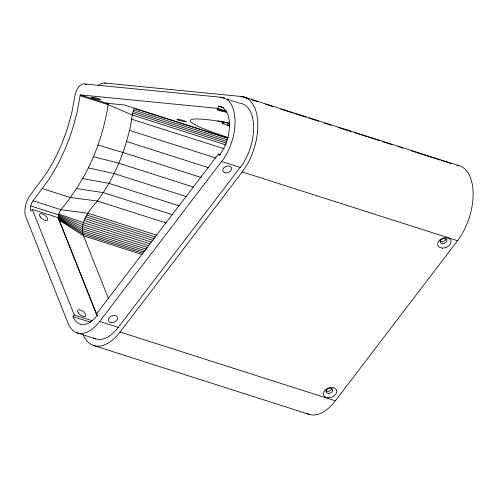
<?xml version="1.0" encoding="UTF-8"?>
<svg xmlns="http://www.w3.org/2000/svg" width="498" height="498" viewBox="0 0 498 498"><rect width="100%" height="100%" fill="white"/><g stroke="black" fill="none" stroke-linecap="round" stroke-linejoin="round"><path stroke-width="0.75" d="M143.966 252.044L82.593 232.429L58.422 218.211L58.776 214.016A6.928 3.754 -72.3 0 1 60.196 210.772L60.943 209.695C76.804 190.41 89.758 168.71 97.975 145.074A119.576 64.746 -72.3 0 0 107.419 109L108.191 103.752A2.135 1.158 -72.3 0 1 108.271 103.453M226.478 111.147L217.8 108.377L80.29 94.881L77.097 112.181L73.941 124.251A119.576 64.746 -72.3 0 1 48.692 179.654L32.308 201.858A6.928 3.754 -72.3 0 0 30.671 210.013L31.001 211.028L32.245 209.39L58.278 217.707L97.44 316.124M108.371 298.377L83.452 235.759C79.045 222.594 89.441 210.187 97.322 200.999C112.965 180.127 123.442 155.687 129.461 130.383C131.733 123.224 131.155 115.306 134.311 108.421L227.48 138.201M217.8 108.377L218.367 106.136L219.886 106.335A30.16 16.328 -72.3 0 1 221.025 152.88L219.145 155.525L218.535 153.988L96.587 313.784L97.203 315.321A30.179 16.341 -72.3 0 1 73.019 316.628L74.27 314.991L32.245 209.39M230.008 126.013A88.221 8.566 14.1 0 1 224.99 124.376L222.774 123.629L223.154 122.122M222.774 123.629L223.272 122.147M99.644 321.465L223.982 158.314A39.46 21.364 -72.3 0 0 222.494 97.415L83.322 83.838A11.448 6.2 -72.3 0 0 75.105 94.745L71.93 111.994L69.017 123.124A110.282 59.71 -72.3 0 1 45.735 174.225L29.226 196.61A16.235 8.79 -72.3 0 0 25.404 206.265L25.074 208.307A16.235 8.79 -72.3 0 0 25.386 215.709L68.027 323.171A39.467 21.37 -72.3 0 0 99.644 321.465L118.238 327.404L242.576 164.253A39.46 21.364 -72.3 0 0 241.088 103.36L239.258 103.117M83.197 334.818A46.432 25.143 -72.3 0 0 120.074 332.01L242.246 171.922A46.432 25.143 -72.3 0 0 257.827 125.988A46.432 25.143 -72.3 0 0 243.043 96.668L104.561 83.01A18.432 9.979 -72.3 0 0 98.218 85.451M306.432 413.209A46.432 25.143 -72.3 0 0 335.359 400.822L457.538 240.727A46.432 25.143 -72.3 0 0 473.112 194.793A46.432 25.143 -72.3 0 0 458.334 165.473L243.043 96.668M222.892 123.653L223.758 122.701L217.975 120.852M80.29 94.881L106.323 103.204L107.051 102.731M106.323 103.204L124.151 104.954L227.505 137.983M456.959 165.299L458.334 165.473M76.58 188.568L103.267 192.608L172.775 214.825M82.718 178.558L108.925 183.376L179.174 205.83M229.783 123.641L221.268 121.331M229.678 124.139L228.289 123.865L227.43 124.817L229.597 125.508M88.37 167.894L114.135 173.541L186.601 196.704M93.475 156.689L118.841 163.213L193.529 187.08M97.975 145.074L122.994 152.494L201.379 177.549M240.982 96.4L248.378 98.766M251.341 99.712L257.995 101.841M265.397 104.2L273.533 106.802M280.934 109.168L293.509 113.189M294.99 113.662L306.083 117.211M309.046 118.151L318.664 121.226M324.584 123.118L331.238 125.247M338.64 127.613L351.215 131.634M354.171 132.58L366.752 136.595M368.227 137.068L379.327 140.617M382.29 141.563L391.907 144.638M397.821 146.53L403 148.18M411.877 151.019L439.995 160.007M441.471 160.481L451.088 163.549M220.664 97.178L224.237 98.318M227.1 99.233L238.542 102.893M218.367 106.136L223.502 107.78M104.561 83.01L106.037 83.483M85.133 84.038L86.559 84.492M133.632 109.934L227.542 139.944M133.066 111.515L226.982 141.525M80.141 95.722L108.029 104.636L132.294 115.001L226.204 145.018M132.636 113.133L226.546 143.144M131.702 119.227L224.137 148.771M218.535 153.988L220.707 154.685M129.461 130.383L215.976 158.034M221.722 161.495L240.316 167.44M242.246 171.922L457.538 240.727M126.548 141.513L208.625 167.745M166.089 222.98L97.322 200.999L70.255 197.501L42.367 188.586M156.746 235.218L87.978 213.244L60.943 209.695L33.055 200.781M86.758 214.999L155.525 236.973M85.743 216.742L154.517 238.716M84.841 218.61L152.874 240.353M84.062 220.57L151.355 242.078M149.979 243.871L83.427 222.6L58.776 214.016M30.677 205.979L58.565 214.893L82.936 224.648L148.746 245.682M147.676 247.494L82.6 226.696L58.428 215.765M146.767 249.255L82.431 228.694L58.353 216.618M145.285 250.706L82.431 230.618L58.353 217.439M142.814 253.239L82.917 234.097L58.559 218.921L96.606 314.73M141.868 254.428L83.452 235.759L58.889 219.942L58.278 217.707M74.27 314.991L92.348 320.768M73.019 316.628L90.636 322.256M120.074 332.01L335.359 400.822M77.109 332.907L95.703 338.845M93.562 345.475L308.847 414.28M446.108 238.853A3.48 2.446 -21.7 0 1 443.45 241.406A3.48 2.446 -21.7 0 1 439.958 240.92M228.694 137.629A88.221 8.566 14.1 0 1 229.267 123.006M118.238 327.404A39.467 21.37 -72.3 0 1 94.657 338.441M94.147 338.198A39.467 21.37 -72.3 0 1 93.649 337.937M331.886 388.315A3.48 2.446 -21.7 0 1 329.52 391.011A3.48 2.446 -21.7 0 1 325.891 390.83M442.492 248.097A6.966 4.893 -21.7 0 0 450.846 240.422A6.966 4.893 -21.7 0 0 439.653 240.117A6.966 4.893 -21.7 0 0 442.492 248.097M442.678 243.647A3.48 2.446 -21.7 0 0 446.855 239.806A3.48 2.446 -21.7 0 0 441.259 239.656A3.48 2.446 -21.7 0 0 442.678 243.647M178.938 120.267A4.874 0.473 14.1 0 0 186.32 121.742A4.874 0.473 14.1 0 0 179.56 119.582A4.874 0.473 14.1 0 0 178.938 120.267M225.98 172.943A4.644 3.262 -21.7 0 0 231.551 167.826A4.644 3.262 -21.7 0 0 224.088 167.621A4.644 3.262 -21.7 0 0 225.98 172.943M93.456 98.237A4.874 0.473 14.1 0 0 100.839 99.706A4.874 0.473 14.1 0 0 94.078 97.546A4.874 0.473 14.1 0 0 93.456 98.237M219.263 110.581A4.874 0.473 14.1 0 0 226.646 112.05A4.874 0.473 14.1 0 0 219.886 109.89A4.874 0.473 14.1 0 0 219.263 110.581M328.219 397.834A6.966 4.893 -21.7 0 0 336.573 390.158A6.966 4.893 -21.7 0 0 325.381 389.847A6.966 4.893 -21.7 0 0 328.219 397.834M328.406 393.376A3.48 2.446 -21.7 0 0 332.583 389.542A3.48 2.446 -21.7 0 0 326.987 389.386A3.48 2.446 -21.7 0 0 328.406 393.376M111.757 322.71A4.874 3.424 -21.7 0 0 117.509 317.282A4.874 3.424 -21.7 0 0 109.635 317.176A4.874 3.424 -21.7 0 0 111.757 322.71M78.36 312.981A4.874 2.253 37.3 0 0 85.438 316.255A4.874 2.253 37.3 0 0 81.236 310.273A4.874 2.253 37.3 0 0 78.36 312.981M40.245 216.916A4.874 2.253 37.3 0 0 47.322 220.191A4.874 2.253 37.3 0 0 43.121 214.215A4.874 2.253 37.3 0 0 40.245 216.916"/></g></svg>
